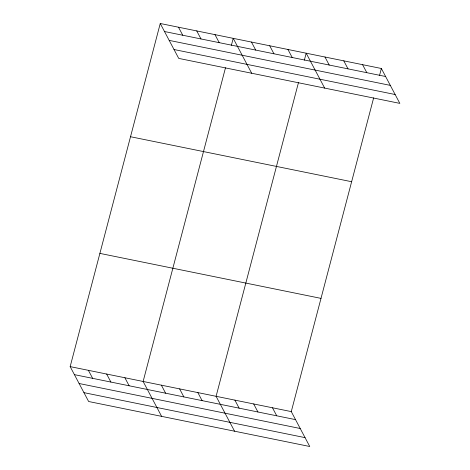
<?xml version="1.0" encoding="UTF-8"?>
<svg xmlns="http://www.w3.org/2000/svg" width="470" height="470" viewBox="0 0 470 470"><rect width="100%" height="100%" fill="white"/><g stroke="black" fill="none" stroke-linecap="round" stroke-linejoin="round"><path stroke-width="0.7" d="M373.656 97.842L291.277 411.603L309.748 446.5L88.636 401.509L70.159 366.618L160.252 23.5L381.364 68.491L399.841 103.382L178.723 58.398L160.252 23.5M225.512 67.704L143.127 381.464L161.604 416.355M231.381 45.337L233.22 38.346L251.691 73.244M298.479 82.55L216.094 396.31L234.571 431.202M304.349 60.184L306.187 53.192L324.664 88.09M379.531 75.476L381.364 68.491M164.5 31.525L385.612 76.51M169.194 40.391L390.306 85.381M174.029 49.526L395.147 94.517M130.519 136.729L351.636 181.72M99.887 253.389L321.004 298.38M70.159 366.618L291.277 411.603M74.407 374.637L295.524 419.628M79.101 383.508L300.218 428.499M83.942 392.644L305.054 437.635M362.57 64.666L366.817 72.691M343.776 60.842L348.023 68.867M324.981 57.017L329.229 65.042M287.946 49.479L292.193 57.505M269.704 45.772L273.951 53.792M251.462 42.059L255.709 50.078M214.978 34.633L219.226 42.658M196.736 30.926L200.984 38.945M178.494 27.213L182.742 35.232M272.477 407.784L276.73 415.803M253.683 403.959L257.93 411.978M234.888 400.135L239.136 408.154M197.852 392.597L202.1 400.622M179.611 388.884L183.858 396.909M161.369 385.177L165.616 393.196M124.885 377.751L129.133 385.776M106.643 374.038L110.891 382.063M88.401 370.325L92.649 378.35"/></g></svg>
